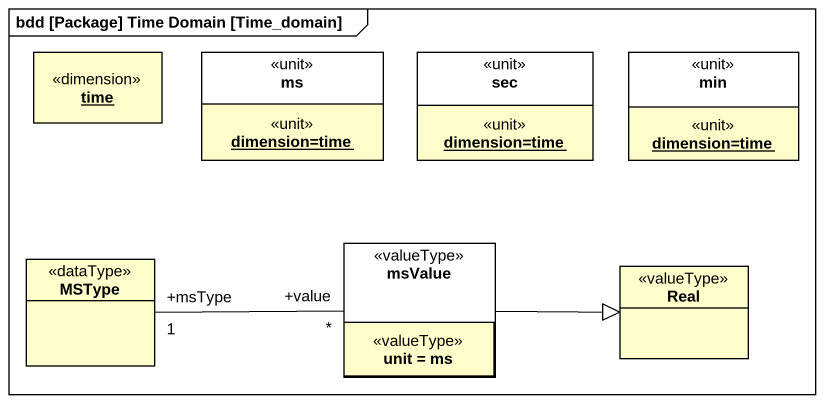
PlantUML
@startuml
mainframe bdd [Package] Time Domain [Time_domain]
allowmixing
hide circle
hide empty members
object time <<dimension>>
rectangle ms <<unit>> {
  object "dimension=time" as dimension_time <<unit>>
}
rectangle sec <<unit>> {
  object "dimension=time" as dimension_time_2 <<unit>>
}
rectangle min <<unit>> {
  object "dimension=time" as dimension_time_3 <<unit>>
}
class MSType <<dataType>>
rectangle msValue <<valueType>> {
  rectangle "unit = ms" as unit_ms <<valueType>>
}
class Real <<valueType>>
MSType "+msType\n1" -right- "+value\n*" msValue
msValue -right-|> Real
@enduml
